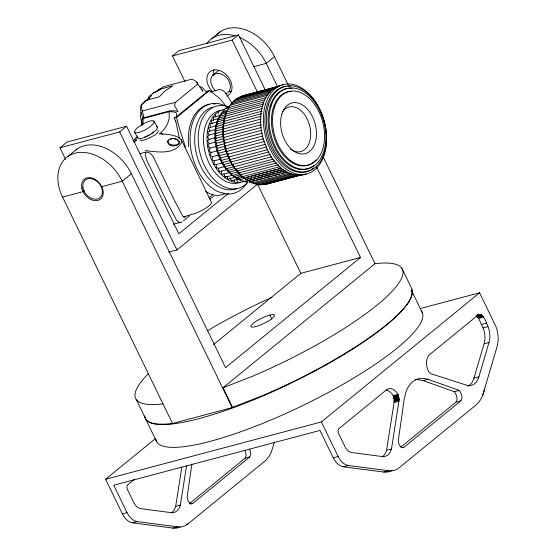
<?xml version="1.0" encoding="UTF-8"?>
<svg xmlns="http://www.w3.org/2000/svg" width="556" height="556" viewBox="0 0 556 556"><rect width="100%" height="100%" fill="white"/><g stroke="black" fill="none" stroke-linecap="round" stroke-linejoin="round"><path stroke-width="0.83" d="M382.146 456.83A16.478 10.807 75.1 0 0 386.559 450.318L394.079 402.537L394.093 399.118L393.141 395.677A12.698 8.326 75.1 0 0 386.191 389.978M399.09 400.132L398.04 394.378A12.698 8.326 75.1 0 0 386.42 389.874L338.66 428.864A4.295 2.815 75.1 0 0 339.209 434.799L345.262 447.198A11.565 7.589 75.1 0 0 351.295 452.48L382.222 456.552A16.478 10.807 75.1 0 0 391.459 449.019L399.09 400.132L394.19 401.432M142.114 125.183L141.988 119.318L142.955 118.581L168.892 111.686L173.729 111.909L176.405 112.903L176.481 116.774L174.278 118.039L175.786 121.132L179.261 138.124M143.191 124.273L142.955 118.581L144.025 117.705L169.962 110.818L175.07 110.818L178.052 111.561L174.688 105.828L175.168 102.554L197.818 84.067L202.836 91.33L201.71 89.078M218.383 155.159L212.587 156.702L211.878 159.6L214.171 160.872L214.06 164.11L216.388 164.534L223.019 162.776M216.388 164.534L216.277 167.773L218.605 168.197L225.236 166.432M223.206 136.373L216.11 138.263L215.526 139.334L216.138 140.737L215.804 142.051L216.625 143.253L216.291 144.56L217.111 145.755L216.777 147.069L217.598 148.257L217.264 149.578L221.927 161.824L222.977 162.387L230.073 160.503M216.11 138.263L215.492 136.859L216.075 135.796L215.457 134.399L216.041 133.329L215.422 131.932L216.006 130.855L215.638 129.346L216.43 128.589L216.062 127.088L216.854 126.337L216.479 124.829L217.271 124.078L216.903 122.57L217.695 121.82L217.598 120.304L218.55 119.915L218.445 118.407L219.391 118.025L219.293 116.51L220.239 116.128L220.141 114.612L221.093 114.23L221.267 112.812L222.31 112.819L222.483 111.409L223.526 111.422L223.7 110.005L224.735 110.019L224.916 108.601L228.321 107.982M218.105 114.015L218.313 112.465M191.855 464.128L187.205 496.494C187.052 499.357 189.165 504.994 192.73 503.493L249.748 456.956L250.86 454.245L249.811 449.137M171.262 512.868A16.478 10.807 75.1 0 0 175.675 506.356L181.854 467.109M134.281 479.467L127.553 484.957A4.295 2.815 75.1 0 0 128.102 490.899L134.156 503.298A11.565 7.589 75.1 0 0 140.188 508.573L171.123 512.653A16.478 10.807 75.1 0 0 180.352 505.112L186.531 465.865M176.481 116.774L206.707 92.101L206.61 91.295L209.584 90.503L220.106 98.739L225.666 105.654M140.939 112.375L140.55 116.739L142.03 125.684M262.891 136.018L225.541 145.943L224.86 147.465L226.09 148.793L225.764 150.544L227.084 151.399L264.434 141.474M235.125 100.427L235.348 99.218L273.531 89.071M227.084 151.399L226.73 153.268L228.141 154.186L265.49 144.261M236.828 99.503L237.051 98.301L275.234 88.154M228.141 154.186L227.807 155.993L229.169 156.875L266.519 146.951M229.169 156.875L228.829 158.689L230.198 159.579L267.547 149.654M185.502 216.923L184.37 217.278L183.48 216.896L182.458 215.61L174.132 199.799L153.817 157.953C152.226 154.922 149.599 151.524 145.721 152.17L145.505 156.014L146.951 160.684L167.412 202.822L176.002 219.133A6.623 4.344 75.1 0 0 182.208 221.809M175.661 121.667L175.786 121.132M216.77 146.36L210.14 148.125L208.882 150.495L210.995 152.525L210.286 155.43L212.587 156.702M467.756 386.253A19.794 12.99 75.1 0 0 473.983 378.163L484.436 342.517A18.682 12.26 75.1 0 0 483.553 329.02L478.633 318.393L476.207 315.968M489.009 342.489L489.336 341.217A18.682 12.26 75.1 0 0 488.453 327.72C486.25 322.932 482.337 307.996 475.095 317.497L429.781 354.485A12.795 8.396 75.1 0 0 427.835 370.039L429.19 372.332L430.997 373.736L468.089 385.669A19.794 12.99 75.1 0 0 478.883 376.857L489.009 342.489L484.109 343.796M274.407 441.93L271.474 451.701A37.725 24.749 75.1 0 1 264.635 461.327L188.081 523.815A30.663 20.12 75.1 0 1 177.552 526.838L172.874 528.075L132.627 522.828A16.562 10.863 75.1 0 1 122.389 513.876L105.577 479.279L155.187 438.788M482.81 395.003L497.113 346.464A23.679 15.533 75.1 0 0 495.778 326.157L479.578 292.797L420.197 308.58M168.246 140.661C165.577 149.307 185.099 146.04 177.42 139.862M227.467 107.794L227.904 106.578L228.961 106.981M225.958 108.615L226.403 107.391M261.237 127.491L223.887 137.415L223.234 138.889L224.422 140.168L261.772 130.243M224.422 140.168L223.72 141.738L224.992 143.107L262.342 133.183M224.992 143.107L224.311 144.623L225.541 145.943M215.089 142.183L209.292 143.726L208.034 146.096L210.14 148.125M261.091 116.301L223.741 126.226L222.796 127.317L223.776 128.936L222.768 130.097L223.811 131.821L222.838 132.947L223.853 134.615L222.873 135.74L223.887 137.415M189.394 503.639L245.071 458.2L246.183 455.489L245.133 450.381M400.952 447.059L455.955 402.155C458.373 399.062 456.545 394.454 454.335 391.723L423.151 380.589L417.674 379.581A34.187 22.428 75.1 0 0 415.012 379.776M460.854 400.855C463.273 397.762 461.445 393.155 459.235 390.423L428.05 379.282L422.574 378.282A34.187 22.428 75.1 0 0 405.977 391.827L404.309 398.666L398.311 440.394C398.159 443.257 400.271 448.894 403.837 447.399L460.854 400.855L455.955 402.155M145.818 100.407L142.51 103.965A4.295 2.822 75.1 0 0 141.426 107.662L144.025 117.705L143.191 118.866C141.453 113.257 137.381 105.89 144.421 102.033A3.419 2.474 50.8 0 1 145.818 100.407L159.426 96.786L164.569 91.247L172.853 85.777L159.238 89.391A3.419 2.474 50.8 0 0 157.841 91.017M149.105 98.204L148.716 97.397A3.419 2.474 50.8 0 1 150.113 95.771L153.421 92.852L160.781 88.981M133.162 140.904L137.318 136.776M134.754 139.563L137.193 137.13M215.804 133.301L209.174 135.059L207.451 136.741L209.23 139.389L215.86 137.631M209.23 139.389L207.506 141.071L209.292 143.726M134.024 142.148L136.609 139.841L133.926 142.03M212.698 75.401L218.675 70.41M65.622 159.426L59.965 147.778L66.928 142.093L126.615 126.233L178.844 233.798L228.592 193.189M184.974 81.662L172.478 55.941L178.83 50.756L238.51 34.896L265.281 90.03M211.815 38.621L220.051 31.907M67.825 156.479L76.971 149.022M155.451 92.525L158.126 90.343L159.593 89.947M144.741 101.769L144.421 102.033L149.383 97.508L149.654 98.064M59.965 147.778L119.651 131.918L126.615 126.233M172.478 55.941L232.165 40.081L238.51 34.896M84.366 190.569L83.059 191.632L62.571 197.081L172.506 423.477L232.186 407.617L232.533 407.339L223.019 387.754L375.008 263.697L323.036 156.653M174.278 118.039L176.599 117.42L209.584 90.503M288.133 84.769L274.469 56.642L266.241 63.356L253.946 66.623M316.586 167.043L360.497 257.47L225.534 367.634L131.397 173.757L122.251 181.221L101.762 186.663M208.924 197.804L212.837 194.607M183.529 220.732L189.457 215.888M209.897 199.208L213.838 195.997M168.67 252.146L176.961 249.943L257.546 184.168M213.525 344.581L300.817 273.33L360.497 257.47M105.577 479.279L321.368 421.935L479.578 292.797M247.344 180.512L244.112 181.742L243.229 180.658M227.098 169.552L221.295 171.095L221.795 174.445L223.992 173.993L225.062 177.225L226.341 176.363M159.238 89.391L163.401 86.917A4.295 2.822 75.1 0 1 164.34 86.472L190.277 79.578C193.14 78.966 195.67 80.759 197.366 82.893M279.536 85.575L272.475 89.412A46.204 30.309 75.1 0 0 263.217 138.972L267.478 150.169A46.204 30.309 75.1 0 0 306.314 173.903M263.002 106.064L225.653 115.989L224.485 116.621L225.187 118.463L223.943 119.137L224.694 121.111L223.491 121.764L224.214 123.661L223.012 124.322L223.741 126.226M230.198 159.579L230.219 161.49L231.581 161.865L231.609 163.909L233.061 164.312L233.082 166.286L234.486 166.668L234.514 168.649L235.925 169.038L236.3 170.984L237.607 170.852L238.003 172.93L239.4 172.784L239.789 174.792L241.137 174.654L241.526 176.669L242.882 176.53L243.584 178.372L244.744 177.746L245.495 179.713L283.671 169.566M251.722 177.711L246.739 179.039L247.462 180.943L248.664 180.29L249.394 182.201L287.57 172.054M249.394 182.201L250.596 181.541L251.576 183.16L289.752 173.013M216.458 125.593L208.583 128.012L209.918 131.098L215.714 129.562M209.918 131.098L207.84 131.974L209.174 135.059M223.019 387.754L252.035 376.475A148.188 31.824 -25.9 0 0 385.336 297.96A148.188 31.824 -25.9 0 0 375.008 263.697M230.99 407.937L261.542 396.053A148.188 31.824 -25.9 0 0 411.322 287.793L401.814 268.214M210.286 92.06L218.112 89.815A3.649 2.391 75.1 0 1 219.036 89.613C226.48 89.328 228.363 99.441 232.658 103.854M171.693 138.93L170.351 139.278M150.113 95.771L151.656 95.361L147.361 99.997L147.632 100.553M142.009 111.068L167.947 104.18A7.235 0.396 -12.1 0 1 175.168 102.554M242.499 95.813L280.676 85.666M240.498 96.48L278.681 86.333M245.238 95.403L273.462 87.904M275.123 87.466L277.611 86.799M238.76 97.314L276.944 87.167M271.828 90.51L233.652 100.657L233.666 101.936M270.404 92.025L232.227 102.172L232.241 103.534M269.028 93.679L230.851 103.826L230.865 105.14M267.644 95.264L229.468 105.411L229.496 107.391L228.189 107.53L228.565 109.469L227.168 109.615L227.571 111.693L226.222 111.832L226.612 113.834L225.263 113.973L225.653 115.989M229.496 107.391L266.011 97.689M229.399 109.254L264.253 99.99M223.526 111.422L226.681 110.581M223.095 112.611L227.828 111.353M228.405 111.471L263.259 102.207M221.093 114.23L226.612 112.764M220.065 115.405L213.435 117.17L213.629 120.485M227.446 113.612L263.961 103.909M220.239 116.128L225.757 114.661M219.391 118.025L225.701 116.35M218.807 118.511L211.35 120.492L212.142 123.814M218.55 119.915L224.853 118.24M225.187 118.463L262.536 108.538M217.32 121.84L209.862 123.821L210.655 127.136M217.695 121.82L224.791 119.929M224.694 121.111L262.043 111.186M217.271 124.078L224.367 122.195M224.214 123.661L261.563 113.737M216.854 126.337L223.158 124.662M216.43 128.589L223.526 126.705M216.006 130.855L223.102 128.971M223.776 128.936L261.125 119.005M216.041 133.329L223.137 131.445M140.049 153.678L145.721 152.17M223.811 131.821L261.16 121.896M216.075 135.796L223.171 133.913M223.853 134.615L261.202 124.69M234.792 168.433A42.84 28.106 75.1 0 1 229.28 159.329L225.326 148.945L223.213 138.006L224.422 137.679M216.138 140.737L224.026 138.639M216.625 143.253L224.513 141.154M217.111 145.755L224.999 143.663M217.598 148.257L224.694 146.374M210.995 152.525L216.798 150.982M218.084 150.773L225.18 148.89M226.09 148.793L263.44 138.868M218.994 153.164L226.876 151.065M219.898 155.534L227.779 153.442M220.801 157.911L227.897 156.027M214.171 160.872L220.801 159.113M221.705 160.295L229.593 158.203M231.581 161.865L268.93 151.941M222.977 162.387L223.192 163.909L224.235 164.472L231.331 162.588M233.061 164.312L270.411 154.387M224.235 164.472L224.45 165.994L225.5 166.557L232.596 164.673M225.5 166.557L225.715 168.086L226.765 168.649L234.646 166.557M234.486 166.668L271.835 156.743M226.765 168.649L227.244 170.129L228.301 170.31L234.611 168.628M235.925 169.038L273.274 159.113M228.301 170.31L228.78 171.783L229.836 171.957L236.932 170.073M223.992 173.993L229.788 172.457M237.607 170.852L274.956 160.927M229.836 171.957L230.309 173.43L231.365 173.604L238.461 171.721M239.4 172.784L276.749 162.859M225.062 177.225L232.519 175.244M231.365 173.604L231.845 175.084L232.908 175.265L240.004 173.382M232.908 175.265L233.617 176.593L240.922 174.695M241.137 174.654L278.486 164.729M235.508 177.183L228.05 179.164L227.244 176.745M234.611 176.37L235.32 177.698L241.832 176.009M242.882 176.53L280.231 166.605M236.314 177.475L237.016 178.803L243.535 177.114M238.99 178.789L231.532 180.769L229.962 177.871M246.405 177.301L248.893 176.641M250.554 176.196L276.283 169.365M277.944 168.92L280.433 168.259M243.584 178.372L281.76 168.232M238.01 178.58L238.719 179.908L245.238 178.219M253.376 177.274L255.871 176.613M257.532 176.169L260.02 175.508M261.681 175.07L264.169 174.403M265.831 173.965L268.319 173.305M269.98 172.86L283.261 169.33M249.491 180.068L251.986 179.407M253.647 178.962L256.135 178.302M257.796 177.864L275.227 173.229M276.881 172.791L283.525 171.026M247.462 180.943L285.645 170.796M251.43 181.325L254.745 180.443M256.406 179.998L263.051 178.233M264.705 177.795L271.349 176.03M273.01 175.592L279.647 173.826M281.308 173.382L286.284 172.061M291.747 173.653L253.564 183.8L252.869 182.653M293.763 174.16L255.579 184.307L254.912 183.195M295.75 174.716L257.567 184.863L256.893 183.744M225.291 193.669L217.215 195.816L210.064 193.842A46.204 30.309 75.1 0 1 205.63 191.347M297.912 174.869L259.735 185.016L258.943 184.161M261.661 184.919L299.844 174.772M274.219 181.652L276.707 180.992M263.593 184.668L301.776 174.521M267.505 183.814L303.194 174.327M303.687 174.334L265.504 184.481L264.684 183.591M183.48 216.896L195.49 213.386L200.556 211.12A14.359 3.086 -25.9 0 0 211.412 202.259L181.131 139.361C175.321 134.455 166.682 134.184 159.301 133.815C166.223 128.658 170.671 120.388 168.892 111.686M173.437 224.242L180.13 222.463M477.826 314.828L479.46 314.397M477.548 315.03L480.002 314.376M477.284 315.335L480.551 314.467M477.02 315.752L481.107 314.668M476.749 316.274L481.649 314.974M477.277 316.677L482.177 315.377M477.771 317.17L482.671 315.871M478.229 317.747L483.129 316.447M478.633 318.393L483.532 317.094M481.586 324.454L486.486 323.154M483.15 327.894L488.05 326.587M423.151 380.589L428.05 379.282M393.141 395.677L398.04 394.378M393.363 396.226L398.256 394.927M393.558 396.789L398.457 395.49M393.731 397.366L398.631 396.06M393.877 397.943L398.777 396.643M393.995 398.527L398.895 397.227M394.093 399.118L398.993 397.811M473.983 378.163L478.883 376.857M394.155 399.701L399.055 398.402M394.197 400.285L399.097 398.986M394.211 400.862L399.111 399.562M394.079 402.537L398.979 401.23M454.335 391.723L459.235 390.423M245.071 458.2L249.748 456.956M122.389 513.876L127.067 512.632A16.562 10.863 75.1 0 0 137.297 521.591L177.552 526.838M127.067 512.632L113.744 485.228L319.964 430.427L333.273 457.838L338.173 456.539A16.562 10.863 75.1 0 0 348.404 465.49L388.658 470.737A30.663 20.12 75.1 0 0 399.187 467.714L475.741 405.234A37.725 24.749 75.1 0 0 482.58 395.608L483.171 394.072A37.725 24.749 75.1 0 0 484.547 389.117M175.675 506.356L180.352 505.112M386.559 450.318L391.459 449.019M190.388 504.118L192.73 503.493M402.203 447.83L403.837 447.399M132.627 522.828L137.297 521.591M333.273 457.838A16.562 10.863 75.1 0 0 343.504 466.79L348.404 465.49M186.524 524.232L188.081 523.815M343.504 466.79L383.758 472.037L388.658 470.737M221.295 171.095L219.106 171.54L218.605 168.197M199.951 86.868L201.237 86.896C203.677 87.959 204.406 90.795 206.707 92.101M145.22 150.627C157.285 151.802 174.605 155.367 181.624 142.357L181.131 139.361M174.695 138.972L176.155 139.341M161.379 133.732L162.852 134.239M157.862 130.451L158.189 131.299A10.091 2.69 -28.8 0 1 155.075 134.927L148.369 138.534L143.955 140.091A10.077 2.161 -25.9 0 1 140.293 139.577M247.747 182.396L246.739 181.624L245.87 182.222L244.981 181.138M236.606 180.158L238.079 181.93M239.719 179.692L240.609 180.776M241.478 180.172L242.36 181.256M154.019 121.215L157.258 126.97M134.705 132.335L137.944 138.09M233.826 180.172L234.611 181.617M411.245 289.871L422.379 312.806M277.597 86.743L266.241 63.356A40.915 29.6 50.8 0 0 239.212 37.294M232.165 40.081L257.525 92.303M257.664 184.46L300.817 273.33M269.91 315.078L271.787 318.949M321.368 421.935L338.173 456.539M119.651 131.918L176.961 249.943M232.186 407.617L122.251 181.221A40.915 29.6 50.8 0 0 74.956 153.206A40.915 29.6 50.8 0 0 62.571 197.081M136.192 399.382L145.7 418.96A148.188 31.824 -25.9 0 0 172.506 423.477M145.199 418.105L156.702 441.798M185.495 147.215L179.136 127.394L176.599 117.42M215.568 114.703L215.714 117.191M180.186 527.053A30.663 20.12 75.1 0 1 172.874 528.075M391.91 470.605A30.663 20.12 75.1 0 1 383.758 472.037M212.211 91.351A14.901 10.779 50.8 0 1 210.05 71.689A14.901 10.779 50.8 0 1 228.884 77.903A14.901 10.779 50.8 0 1 226.612 96.098M215.797 90.899A11.461 8.486 50.1 0 1 213.052 75.053A11.461 8.486 50.1 0 1 228.182 79.744A11.461 8.486 50.1 0 1 225.236 93.825M231.553 91.316A14.901 10.779 50.8 0 1 229.253 91.483M213.289 75.54A14.901 10.779 50.8 0 1 214.074 69.569M75.609 150.057A40.915 29.6 50.8 0 1 131.397 173.757M162.998 403.899A148.188 31.824 -25.9 0 1 148 374.105M207.179 330.903A148.188 31.824 -25.9 0 1 272.002 297.245M206.874 43.424A40.915 29.6 50.8 0 1 234.569 35.709M216.784 34.708A40.915 29.6 50.8 0 1 274.469 56.642M411.329 290.044A147.688 31.713 -25.9 0 1 411.447 295.722M411.044 297.05A147.688 31.713 -25.9 0 1 272.447 391.778A147.688 31.713 -25.9 0 1 144.72 416.034M421.33 311.006A147.688 31.713 -25.9 0 1 300.963 406.429A147.688 31.713 -25.9 0 1 155.77 438.788M152.768 94.04A3.419 2.474 50.8 0 1 154.158 92.414M196.212 82.351A7.235 3.301 -41.4 0 1 197.818 84.067M240.234 179.984A38.121 25.013 75.1 0 1 216.979 151.037A38.121 25.013 75.1 0 1 221.323 113.542M240.783 182.194A37.405 24.54 75.1 0 1 205.428 153.449A37.405 24.54 75.1 0 1 221.149 110.269M244.341 181.249A37.405 24.54 75.1 0 1 208.98 152.511A37.405 24.54 75.1 0 1 224.707 109.323M247.684 182.451A42.506 27.883 75.1 0 1 200.195 153.887A42.506 27.883 75.1 0 1 228.259 106.801M314.084 165.299A41.45 27.195 75.1 0 1 270.411 136.929A41.45 27.195 75.1 0 1 292.171 88.293M281.843 85.005A46.204 30.309 75.1 0 1 283.428 84.783M315.947 159.857A38.03 24.95 75.1 0 1 274.879 139.848A38.03 24.95 75.1 0 1 291.094 91.309M236.905 188.512A42.506 27.883 75.1 0 1 197.45 157.619A42.506 27.883 75.1 0 1 212.121 107.308M227.439 106.905A46.204 30.309 75.1 0 0 190.416 132.773A46.204 30.309 75.1 0 0 218.147 191.695L226.396 193.975A46.204 30.309 75.1 0 0 247.114 182.722M188.637 146.381A46.204 30.309 75.1 0 1 209.549 104.215M212.746 103.889A46.204 30.309 75.1 0 1 215.172 103.972M241.485 175.64A42.84 28.106 75.1 0 1 235.306 169.107M223.213 138.006A42.84 28.106 75.1 0 1 224.909 117.385M225.166 116.565A42.84 28.106 75.1 0 1 226.368 113.396M282.636 111.666A23.074 15.137 75.1 0 1 303.145 112.875A23.074 15.137 75.1 0 1 309.344 142.6A23.074 15.137 75.1 0 1 290.454 149.147M239.81 178.594A38.121 25.013 75.1 0 1 237.794 177.552M310.109 170.24A43.945 28.829 75.1 0 1 267.415 137.798A43.945 28.829 75.1 0 1 286.222 86.298M287.918 86.159A43.945 28.829 75.1 0 1 290.482 86.229M313.716 167.87A43.945 28.829 75.1 0 1 311.603 169.392M156.451 126.511A11.148 3.086 -29.4 0 1 149.446 135.032A11.148 3.086 -29.4 0 1 137.798 137.249M153.414 131.974A10.084 2.794 -29.4 0 1 151.475 133.412M149.272 134.795A10.084 2.794 -29.4 0 1 147.535 135.733M146.951 136.018A10.084 2.794 -29.4 0 1 144.678 137.005M173.041 138.562L171.554 138.653A5.921 3.287 5.2 0 0 167.697 141.766L168.009 142.614A5.782 3.211 5.2 0 0 173.952 145.123L175.439 145.033A5.921 3.287 5.2 0 0 179.303 141.926L178.99 141.071A5.782 3.211 5.2 0 0 173.041 138.562M82.907 187.393A11.461 8.486 50.1 0 0 98.718 198.513A11.461 8.486 50.1 0 0 96.237 180.783A11.461 8.486 50.1 0 0 82.907 187.393M81.961 188.637A12.823 9.278 50.8 0 0 100.115 199.389A12.823 9.278 50.8 0 0 95.159 179.428A12.823 9.278 50.8 0 0 81.961 188.637M255.524 326.629A13.129 2.822 -25.9 0 0 274.497 315.85A13.129 2.822 -25.9 0 0 258.13 320.082A13.129 2.822 -25.9 0 0 255.524 326.629M274.33 107.669A38.03 24.95 75.1 0 0 302.429 165.542A38.03 24.95 75.1 0 0 318.887 111.707A38.03 24.95 75.1 0 0 274.33 107.669M271.078 106.099A41.45 27.195 75.1 0 0 301.706 169.177A41.45 27.195 75.1 0 0 319.644 110.498A41.45 27.195 75.1 0 0 271.078 106.099M268.416 105.035A43.945 28.829 75.1 0 0 300.886 171.908A43.945 28.829 75.1 0 0 319.902 109.699A43.945 28.829 75.1 0 0 268.416 105.035M265.546 104.187A46.204 30.309 75.1 0 0 299.684 174.494A46.204 30.309 75.1 0 0 319.679 109.094A46.204 30.309 75.1 0 0 265.546 104.187M281.85 114.084A26.215 17.201 75.1 0 0 301.227 153.977A26.215 17.201 75.1 0 0 312.569 116.864A26.215 17.201 75.1 0 0 281.85 114.084M138.84 132.474A11.148 3.086 -29.4 0 0 154.165 122.049A11.148 3.086 -29.4 0 0 140.084 125.795A11.148 3.086 -29.4 0 0 138.84 132.474"/></g></svg>
